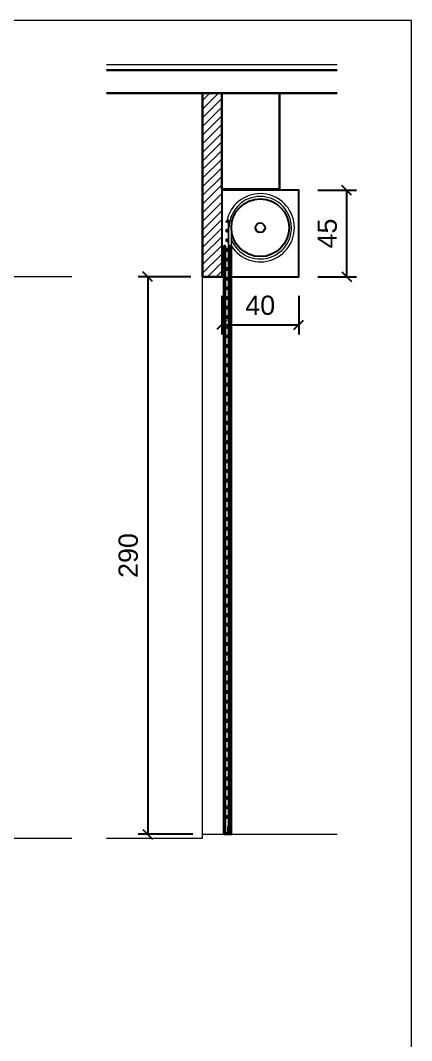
# Model space of a CAD drawing. Header units: millimetres. Extents: x -108 to 351, y -17 to 192.
# Drawn here: x 305.79 to 309.85, y 37.87 to 48.49 of the extents above; entities that cross this region are included whole.
import ezdxf

# ---------------------------------------------------------------- set-up
doc = ezdxf.new("R2010")
doc.units = ezdxf.units.MM
doc.layers.get('defpoints').update_dxf_attribs({"color": 1})
for name, color, linetype, lineweight in [('ars', 11, 'Continuous', 0), ('BLK', 1, 'Continuous', 30), ('KOL', 1, 'Continuous', 30), ('lan', 7, 'Continuous', 15), ('tem', 5, 'Continuous', 20), ('u', 6, 'Continuous', 20)]:
    doc.layers.add(name, color=color, linetype=linetype, lineweight=lineweight)
doc.layers.add('Kusen', color=30, linetype='Continuous')
doc.styles.get("Standard").update_dxf_attribs({"font": 'arial.ttf'})
doc.dimstyles.new('SK-50', dxfattribs={"dimscale": 0, "dimtxt": 0.2, "dimasz": 0.1, "dimexe": 0.1, "dimexo": 0, "dimgap": 0.1, "dimtad": 1, "dimdec": 0, "dimlfac": 50, "dimzin": 0, "dimdsep": 46, "dimtxsty": 'Standard', "dimblk": 'OBLIQUE', "dimcen": 0.09, "dimclrd": 256, "dimclre": 256, "dimclrt": 256, "dimadec": 0, "dimazin": 0, "dimtfac": 1, "dimtdec": 0, "dimtofl": 0, "dimtmove": 0, "dimatfit": 3, "dimldrblk": 'OBLIQUE', "dimfxl": 0, "dimtolj": 1, "dimtzin": 0, "dimarcsym": 0})

# ---------------------------------------------------------------- blocks, each defined once
blk = doc.blocks.new('_Oblique')
at = {"color": 0, "linetype": 'ByBlock', "lineweight": -2}
blk.add_line((-0.5, -0.5), (0.5, 0.5), dxfattribs=at)
blk = doc.blocks.new('*D351')
at = {"layer": 'defpoints', "color": 0, "transparency": 16777216}
for p in [(307.56, 45.818), (307.11, 40.018), (307.58, 40.018)]:
    blk.add_point(p, dxfattribs=at)
at = {"layer": 'u', "lineweight": -2, "transparency": 16777216}
for p, q in [((307.56, 45.818), (307.01, 45.818)), ((307.11, 45.818), (307.11, 40.018)), ((307.58, 40.018), (307.01, 40.018))]:
    blk.add_line(p, q, dxfattribs=at)
at = {"layer": 'u', "lineweight": -2, "transparency": 16777216, "xscale": 0.1, "yscale": 0.1, "zscale": 0.1}
for p, rotation in [((307.11, 45.818), 90), ((307.11, 40.018), 270)]:
    blk.add_blockref('_Oblique', p, dxfattribs=dict(at, rotation=rotation))
at = {"layer": 'u', "transparency": 16777216, "insert": (306.908, 42.918), "char_height": 0.2, "attachment_point": 5, "rotation": 90}
blk.add_mtext('\\A1;290', dxfattribs=at)
blk = doc.blocks.new('*D352')
at = {"layer": 'defpoints', "color": 0, "transparency": 16777216}
for p in [(308.88, 46.718), (309.18, 46.718), (308.88, 45.818)]:
    blk.add_point(p, dxfattribs=at)
at = {"layer": 'u', "lineweight": -2, "transparency": 16777216}
for p, q in [((308.88, 46.718), (309.28, 46.718)), ((309.18, 45.818), (309.18, 46.718)), ((308.88, 45.818), (309.28, 45.818))]:
    blk.add_line(p, q, dxfattribs=at)
at = {"layer": 'u', "lineweight": -2, "transparency": 16777216, "xscale": 0.1, "yscale": 0.1, "zscale": 0.1}
for p, rotation in [((309.18, 46.718), 90), ((309.18, 45.818), 270)]:
    blk.add_blockref('_Oblique', p, dxfattribs=dict(at, rotation=rotation))
at = {"layer": 'u', "transparency": 16777216, "insert": (308.978, 46.268), "char_height": 0.2, "attachment_point": 5, "rotation": 90}
blk.add_mtext('\\A1;45', dxfattribs=at)
blk = doc.blocks.new('*D353')
at = {"layer": 'defpoints', "color": 0, "transparency": 16777216}
for p in [(307.88, 45.618), (308.68, 45.618), (308.68, 45.318)]:
    blk.add_point(p, dxfattribs=at)
at = {"layer": 'u', "lineweight": -2, "transparency": 16777216}
for p, q in [((307.88, 45.618), (307.88, 45.218)), ((308.68, 45.618), (308.68, 45.218)), ((307.88, 45.318), (308.68, 45.318))]:
    blk.add_line(p, q, dxfattribs=at)
at = {"layer": 'u', "lineweight": -2, "transparency": 16777216, "xscale": 0.1, "yscale": 0.1, "zscale": 0.1, "rotation": 180}
blk.add_blockref('_Oblique', (307.88, 45.318), dxfattribs=at)
at = {"layer": 'u', "lineweight": -2, "transparency": 16777216, "xscale": 0.1, "yscale": 0.1, "zscale": 0.1}
blk.add_blockref('_Oblique', (308.68, 45.318), dxfattribs=at)
at = {"layer": 'u', "transparency": 16777216, "insert": (308.28, 45.52), "char_height": 0.2, "attachment_point": 5}
blk.add_mtext('\\A1;40', dxfattribs=at)

msp = doc.modelspace()

# ---------------------------------------------------------------- hatches: boundary and pattern name
at = {"layer": 'ars'}
h = msp.add_hatch(dxfattribs=at)
h.set_pattern_fill('ANSI31', color=256, scale=0.02, style=0)
h.set_pattern_definition([(45, (12.377364, 56.15), (-0.04490128, 0.04490128), [])])
h.paths.add_polyline_path([(307.88009, 47.72791), (307.88009, 45.81791), (307.68009, 45.81791), (307.68009, 47.72791)])

# ---------------------------------------------------------------- linework, layer by layer
msp.add_line((307.98009, 46.13811), (307.98009, 46.32791), dxfattribs=at)
for points in [[(307.92809, 46.29791, -0.41421356), (307.92509, 46.30091), (307.92509, 46.30791, -0.31851981), (307.92709, 46.31074), (307.94708, 46.31776, 0.31851981), (307.94909, 46.32059), (307.94909, 46.37524, 0.31851981), (307.94708, 46.37807), (307.92709, 46.38508, -0.31851981), (307.92509, 46.38791), (307.92509, 46.39491, -0.41421356), (307.92809, 46.39791), (307.93709, 46.39791)], [(307.94909, 46.30811, 0.41421356), (307.95509, 46.31411), (307.95509, 46.38172, 0.41421356), (307.94909, 46.38772)], [(307.92809, 46.19791, -0.41421356), (307.92509, 46.20091), (307.92509, 46.20791, -0.31851981), (307.92709, 46.21074), (307.94708, 46.21776, 0.31851981), (307.94909, 46.22059), (307.94909, 46.27524, 0.31851981), (307.94708, 46.27807), (307.92709, 46.28508, -0.31851981), (307.92509, 46.28791), (307.92509, 46.29491, -0.41421356), (307.92809, 46.29791), (307.93709, 46.29791)], [(307.94909, 46.20811, 0.41421356), (307.95509, 46.21411), (307.95509, 46.28172, 0.41421356), (307.94909, 46.28772)], [(307.92809, 46.09791, -0.41421356), (307.92509, 46.10091), (307.92509, 46.10791, -0.31851981), (307.92709, 46.11074), (307.94708, 46.11776, 0.31851981), (307.94909, 46.12059), (307.94909, 46.17524, 0.31851981), (307.94708, 46.17807), (307.92709, 46.18508, -0.31851981), (307.92509, 46.18791), (307.92509, 46.19491, -0.41421356), (307.92809, 46.19791), (307.93709, 46.19791)], [(307.94909, 46.10811, 0.41421356), (307.95509, 46.11411), (307.95509, 46.18172, 0.41421356), (307.94909, 46.18772)], [(307.92809, 45.99791, -0.41421356), (307.92509, 46.00091), (307.92509, 46.00791, -0.31851981), (307.92709, 46.01074), (307.94708, 46.01776, 0.31851981), (307.94909, 46.02059), (307.94909, 46.07524, 0.31851981), (307.94708, 46.07807), (307.92709, 46.08508, -0.31851981), (307.92509, 46.08791), (307.92509, 46.09491, -0.41421356), (307.92809, 46.09791), (307.93709, 46.09791)], [(307.94909, 46.00811, 0.41421356), (307.95509, 46.01411), (307.95509, 46.08172, 0.41421356), (307.94909, 46.08772)], [(307.92809, 45.89791, -0.41421356), (307.92509, 45.90091), (307.92509, 45.90791, -0.31851981), (307.92709, 45.91074), (307.94708, 45.91776, 0.31851981), (307.94909, 45.92059), (307.94909, 45.97524, 0.31851981), (307.94708, 45.97807), (307.92709, 45.98508, -0.31851981), (307.92509, 45.98791), (307.92509, 45.99491, -0.41421356), (307.92809, 45.99791), (307.93709, 45.99791)], [(307.94909, 45.90811, 0.41421356), (307.95509, 45.91411), (307.95509, 45.98172, 0.41421356), (307.94909, 45.98772)], [(307.92809, 45.79791, -0.41421356), (307.92509, 45.80091), (307.92509, 45.80791, -0.31851981), (307.92709, 45.81074), (307.94708, 45.81776, 0.31851981), (307.94909, 45.82059), (307.94909, 45.87524, 0.31851981), (307.94708, 45.87807), (307.92709, 45.88508, -0.31851981), (307.92509, 45.88791), (307.92509, 45.89491, -0.41421356), (307.92809, 45.89791), (307.93709, 45.89791)], [(307.94909, 45.80811, 0.41421356), (307.95509, 45.81411), (307.95509, 45.88172, 0.41421356), (307.94909, 45.88772)], [(307.92809, 45.69791, -0.41421356), (307.92509, 45.70091), (307.92509, 45.70791, -0.31851981), (307.92709, 45.71074), (307.94708, 45.71776, 0.31851981), (307.94909, 45.72059), (307.94909, 45.77524, 0.31851981), (307.94708, 45.77807), (307.92709, 45.78508, -0.31851981), (307.92509, 45.78791), (307.92509, 45.79491, -0.41421356), (307.92809, 45.79791), (307.93709, 45.79791)], [(307.94909, 45.70811, 0.41421356), (307.95509, 45.71411), (307.95509, 45.78172, 0.41421356), (307.94909, 45.78772)], [(307.92809, 45.59791, -0.41421356), (307.92509, 45.60091), (307.92509, 45.60791, -0.31851981), (307.92709, 45.61074), (307.94708, 45.61776, 0.31851981), (307.94909, 45.62059), (307.94909, 45.67524, 0.31851981), (307.94708, 45.67807), (307.92709, 45.68508, -0.31851981), (307.92509, 45.68791), (307.92509, 45.69491, -0.41421356), (307.92809, 45.69791), (307.93709, 45.69791)], [(307.94909, 45.60811, 0.41421356), (307.95509, 45.61411), (307.95509, 45.68172, 0.41421356), (307.94909, 45.68772)], [(307.92809, 45.49791, -0.41421356), (307.92509, 45.50091), (307.92509, 45.50791, -0.31851981), (307.92709, 45.51074), (307.94708, 45.51776, 0.31851981), (307.94909, 45.52059), (307.94909, 45.57524, 0.31851981), (307.94708, 45.57807), (307.92709, 45.58508, -0.31851981), (307.92509, 45.58791), (307.92509, 45.59491, -0.41421356), (307.92809, 45.59791), (307.93709, 45.59791)], [(307.94909, 45.50811, 0.41421356), (307.95509, 45.51411), (307.95509, 45.58172, 0.41421356), (307.94909, 45.58772)], [(307.92809, 45.39791, -0.41421356), (307.92509, 45.40091), (307.92509, 45.40791, -0.31851981), (307.92709, 45.41074), (307.94708, 45.41776, 0.31851981), (307.94909, 45.42059), (307.94909, 45.47524, 0.31851981), (307.94708, 45.47807), (307.92709, 45.48508, -0.31851981), (307.92509, 45.48791), (307.92509, 45.49491, -0.41421356), (307.92809, 45.49791), (307.93709, 45.49791)], [(307.94909, 45.40811, 0.41421356), (307.95509, 45.41411), (307.95509, 45.48172, 0.41421356), (307.94909, 45.48772)], [(307.92809, 45.29791, -0.41421356), (307.92509, 45.30091), (307.92509, 45.30791, -0.31851981), (307.92709, 45.31074), (307.94708, 45.31776, 0.31851981), (307.94909, 45.32059), (307.94909, 45.37524, 0.31851981), (307.94708, 45.37807), (307.92709, 45.38508, -0.31851981), (307.92509, 45.38791), (307.92509, 45.39491, -0.41421356), (307.92809, 45.39791), (307.93709, 45.39791)], [(307.94909, 45.30811, 0.41421356), (307.95509, 45.31411), (307.95509, 45.38172, 0.41421356), (307.94909, 45.38772)], [(307.92809, 45.19791, -0.41421356), (307.92509, 45.20091), (307.92509, 45.20791, -0.31851981), (307.92709, 45.21074), (307.94708, 45.21776, 0.31851981), (307.94909, 45.22059), (307.94909, 45.27524, 0.31851981), (307.94708, 45.27807), (307.92709, 45.28508, -0.31851981), (307.92509, 45.28791), (307.92509, 45.29491, -0.41421356), (307.92809, 45.29791), (307.93709, 45.29791)], [(307.94909, 45.20811, 0.41421356), (307.95509, 45.21411), (307.95509, 45.28172, 0.41421356), (307.94909, 45.28772)], [(307.92809, 45.09791, -0.41421356), (307.92509, 45.10091), (307.92509, 45.10791, -0.31851981), (307.92709, 45.11074), (307.94708, 45.11776, 0.31851981), (307.94909, 45.12059), (307.94909, 45.17524, 0.31851981), (307.94708, 45.17807), (307.92709, 45.18508, -0.31851981), (307.92509, 45.18791), (307.92509, 45.19491, -0.41421356), (307.92809, 45.19791), (307.93709, 45.19791)], [(307.94909, 45.10811, 0.41421356), (307.95509, 45.11411), (307.95509, 45.18172, 0.41421356), (307.94909, 45.18772)], [(307.92809, 44.99791, -0.41421356), (307.92509, 45.00091), (307.92509, 45.00791, -0.31851981), (307.92709, 45.01074), (307.94708, 45.01776, 0.31851981), (307.94909, 45.02059), (307.94909, 45.07524, 0.31851981), (307.94708, 45.07807), (307.92709, 45.08508, -0.31851981), (307.92509, 45.08791), (307.92509, 45.09491, -0.41421356), (307.92809, 45.09791), (307.93709, 45.09791)], [(307.94909, 45.00811, 0.41421356), (307.95509, 45.01411), (307.95509, 45.08172, 0.41421356), (307.94909, 45.08772)], [(307.92809, 44.89791, -0.41421356), (307.92509, 44.90091), (307.92509, 44.90791, -0.31851981), (307.92709, 44.91074), (307.94708, 44.91776, 0.31851981), (307.94909, 44.92059), (307.94909, 44.97524, 0.31851981), (307.94708, 44.97807), (307.92709, 44.98508, -0.31851981), (307.92509, 44.98791), (307.92509, 44.99491, -0.41421356), (307.92809, 44.99791), (307.93709, 44.99791)], [(307.92809, 44.79791, -0.41421356), (307.92509, 44.80091), (307.92509, 44.80791, -0.31851981), (307.92709, 44.81074), (307.94708, 44.81776, 0.31851981), (307.94909, 44.82059), (307.94909, 44.87524, 0.31851981), (307.94708, 44.87807), (307.92709, 44.88508, -0.31851981), (307.92509, 44.88791), (307.92509, 44.89491, -0.41421356), (307.92809, 44.89791), (307.93709, 44.89791)], [(307.94909, 44.90811, 0.41421356), (307.95509, 44.91411), (307.95509, 44.98172, 0.41421356), (307.94909, 44.98772)], [(307.92809, 44.69791, -0.41421356), (307.92509, 44.70091), (307.92509, 44.70791, -0.31851981), (307.92709, 44.71074), (307.94708, 44.71776, 0.31851981), (307.94909, 44.72059), (307.94909, 44.77524, 0.31851981), (307.94708, 44.77807), (307.92709, 44.78508, -0.31851981), (307.92509, 44.78791), (307.92509, 44.79491, -0.41421356), (307.92809, 44.79791), (307.93709, 44.79791)], [(307.94909, 44.80811, 0.41421356), (307.95509, 44.81411), (307.95509, 44.88172, 0.41421356), (307.94909, 44.88772)], [(307.92809, 44.59791, -0.41421356), (307.92509, 44.60091), (307.92509, 44.60791, -0.31851981), (307.92709, 44.61074), (307.94708, 44.61776, 0.31851981), (307.94909, 44.62059), (307.94909, 44.67524, 0.31851981), (307.94708, 44.67807), (307.92709, 44.68508, -0.31851981), (307.92509, 44.68791), (307.92509, 44.69491, -0.41421356), (307.92809, 44.69791), (307.93709, 44.69791)], [(307.94909, 44.70811, 0.41421356), (307.95509, 44.71411), (307.95509, 44.78172, 0.41421356), (307.94909, 44.78772)], [(307.94909, 44.60811, 0.41421356), (307.95509, 44.61411), (307.95509, 44.68172, 0.41421356), (307.94909, 44.68772)], [(307.92809, 44.49791, -0.41421356), (307.92509, 44.50091), (307.92509, 44.50791, -0.31851981), (307.92709, 44.51074), (307.94708, 44.51776, 0.31851981), (307.94909, 44.52059), (307.94909, 44.57524, 0.31851981), (307.94708, 44.57807), (307.92709, 44.58508, -0.31851981), (307.92509, 44.58791), (307.92509, 44.59491, -0.41421356), (307.92809, 44.59791), (307.93709, 44.59791)], [(307.94909, 44.50811, 0.41421356), (307.95509, 44.51411), (307.95509, 44.58172, 0.41421356), (307.94909, 44.58772)], [(307.92809, 44.39791, -0.41421356), (307.92509, 44.40091), (307.92509, 44.40791, -0.31851981), (307.92709, 44.41074), (307.94708, 44.41776, 0.31851981), (307.94909, 44.42059), (307.94909, 44.47524, 0.31851981), (307.94708, 44.47807), (307.92709, 44.48508, -0.31851981), (307.92509, 44.48791), (307.92509, 44.49491, -0.41421356), (307.92809, 44.49791), (307.93709, 44.49791)], [(307.94909, 44.40811, 0.41421356), (307.95509, 44.41411), (307.95509, 44.48172, 0.41421356), (307.94909, 44.48772)], [(307.92809, 44.29791, -0.41421356), (307.92509, 44.30091), (307.92509, 44.30791, -0.31851981), (307.92709, 44.31074), (307.94708, 44.31776, 0.31851981), (307.94909, 44.32059), (307.94909, 44.37524, 0.31851981), (307.94708, 44.37807), (307.92709, 44.38508, -0.31851981), (307.92509, 44.38791), (307.92509, 44.39491, -0.41421356), (307.92809, 44.39791), (307.93709, 44.39791)], [(307.94909, 44.30811, 0.41421356), (307.95509, 44.31411), (307.95509, 44.38172, 0.41421356), (307.94909, 44.38772)], [(307.92809, 44.19791, -0.41421356), (307.92509, 44.20091), (307.92509, 44.20791, -0.31851981), (307.92709, 44.21074), (307.94708, 44.21776, 0.31851981), (307.94909, 44.22059), (307.94909, 44.27524, 0.31851981), (307.94708, 44.27807), (307.92709, 44.28508, -0.31851981), (307.92509, 44.28791), (307.92509, 44.29491, -0.41421356), (307.92809, 44.29791), (307.93709, 44.29791)], [(307.94909, 44.20811, 0.41421356), (307.95509, 44.21411), (307.95509, 44.28172, 0.41421356), (307.94909, 44.28772)], [(307.92809, 44.09791, -0.41421356), (307.92509, 44.10091), (307.92509, 44.10791, -0.31851981), (307.92709, 44.11074), (307.94708, 44.11776, 0.31851981), (307.94909, 44.12059), (307.94909, 44.17524, 0.31851981), (307.94708, 44.17807), (307.92709, 44.18508, -0.31851981), (307.92509, 44.18791), (307.92509, 44.19491, -0.41421356), (307.92809, 44.19791), (307.93709, 44.19791)], [(307.94909, 44.10811, 0.41421356), (307.95509, 44.11411), (307.95509, 44.18172, 0.41421356), (307.94909, 44.18772)], [(307.92809, 43.99791, -0.41421356), (307.92509, 44.00091), (307.92509, 44.00791, -0.31851981), (307.92709, 44.01074), (307.94708, 44.01776, 0.31851981), (307.94909, 44.02059), (307.94909, 44.07524, 0.31851981), (307.94708, 44.07807), (307.92709, 44.08508, -0.31851981), (307.92509, 44.08791), (307.92509, 44.09491, -0.41421356), (307.92809, 44.09791), (307.93709, 44.09791)], [(307.94909, 44.00811, 0.41421356), (307.95509, 44.01411), (307.95509, 44.08172, 0.41421356), (307.94909, 44.08772)], [(307.92809, 43.89791, -0.41421356), (307.92509, 43.90091), (307.92509, 43.90791, -0.31851981), (307.92709, 43.91074), (307.94708, 43.91776, 0.31851981), (307.94909, 43.92059), (307.94909, 43.97524, 0.31851981), (307.94708, 43.97807), (307.92709, 43.98508, -0.31851981), (307.92509, 43.98791), (307.92509, 43.99491, -0.41421356), (307.92809, 43.99791), (307.93709, 43.99791)], [(307.94909, 43.90811, 0.41421356), (307.95509, 43.91411), (307.95509, 43.98172, 0.41421356), (307.94909, 43.98772)], [(307.92809, 43.79791, -0.41421356), (307.92509, 43.80091), (307.92509, 43.80791, -0.31851981), (307.92709, 43.81074), (307.94708, 43.81776, 0.31851981), (307.94909, 43.82059), (307.94909, 43.87524, 0.31851981), (307.94708, 43.87807), (307.92709, 43.88508, -0.31851981), (307.92509, 43.88791), (307.92509, 43.89491, -0.41421356), (307.92809, 43.89791), (307.93709, 43.89791)], [(307.94909, 43.80811, 0.41421356), (307.95509, 43.81411), (307.95509, 43.88172, 0.41421356), (307.94909, 43.88772)], [(307.92809, 43.69791, -0.41421356), (307.92509, 43.70091), (307.92509, 43.70791, -0.31851981), (307.92709, 43.71074), (307.94708, 43.71776, 0.31851981), (307.94909, 43.72059), (307.94909, 43.77524, 0.31851981), (307.94708, 43.77807), (307.92709, 43.78508, -0.31851981), (307.92509, 43.78791), (307.92509, 43.79491, -0.41421356), (307.92809, 43.79791), (307.93709, 43.79791)], [(307.94909, 43.70811, 0.41421356), (307.95509, 43.71411), (307.95509, 43.78172, 0.41421356), (307.94909, 43.78772)], [(307.92809, 43.59791, -0.41421356), (307.92509, 43.60091), (307.92509, 43.60791, -0.31851981), (307.92709, 43.61074), (307.94708, 43.61776, 0.31851981), (307.94909, 43.62059), (307.94909, 43.67524, 0.31851981), (307.94708, 43.67807), (307.92709, 43.68508, -0.31851981), (307.92509, 43.68791), (307.92509, 43.69491, -0.41421356), (307.92809, 43.69791), (307.93709, 43.69791)], [(307.94909, 43.60811, 0.41421356), (307.95509, 43.61411), (307.95509, 43.68172, 0.41421356), (307.94909, 43.68772)], [(307.92809, 43.49791, -0.41421356), (307.92509, 43.50091), (307.92509, 43.50791, -0.31851981), (307.92709, 43.51074), (307.94708, 43.51776, 0.31851981), (307.94909, 43.52059), (307.94909, 43.57524, 0.31851981), (307.94708, 43.57807), (307.92709, 43.58508, -0.31851981), (307.92509, 43.58791), (307.92509, 43.59491, -0.41421356), (307.92809, 43.59791), (307.93709, 43.59791)], [(307.94909, 43.50811, 0.41421356), (307.95509, 43.51411), (307.95509, 43.58172, 0.41421356), (307.94909, 43.58772)], [(307.92809, 43.39791, -0.41421356), (307.92509, 43.40091), (307.92509, 43.40791, -0.31851981), (307.92709, 43.41074), (307.94708, 43.41776, 0.31851981), (307.94909, 43.42059), (307.94909, 43.47524, 0.31851981), (307.94708, 43.47807), (307.92709, 43.48508, -0.31851981), (307.92509, 43.48791), (307.92509, 43.49491, -0.41421356), (307.92809, 43.49791), (307.93709, 43.49791)], [(307.94909, 43.40811, 0.41421356), (307.95509, 43.41411), (307.95509, 43.48172, 0.41421356), (307.94909, 43.48772)], [(307.92809, 43.29791, -0.41421356), (307.92509, 43.30091), (307.92509, 43.30791, -0.31851981), (307.92709, 43.31074), (307.94708, 43.31776, 0.31851981), (307.94909, 43.32059), (307.94909, 43.37524, 0.31851981), (307.94708, 43.37807), (307.92709, 43.38508, -0.31851981), (307.92509, 43.38791), (307.92509, 43.39491, -0.41421356), (307.92809, 43.39791), (307.93709, 43.39791)], [(307.94909, 43.30811, 0.41421356), (307.95509, 43.31411), (307.95509, 43.38172, 0.41421356), (307.94909, 43.38772)], [(307.92809, 43.19791, -0.41421356), (307.92509, 43.20091), (307.92509, 43.20791, -0.31851981), (307.92709, 43.21074), (307.94708, 43.21776, 0.31851981), (307.94909, 43.22059), (307.94909, 43.27524, 0.31851981), (307.94708, 43.27807), (307.92709, 43.28508, -0.31851981), (307.92509, 43.28791), (307.92509, 43.29491, -0.41421356), (307.92809, 43.29791), (307.93709, 43.29791)], [(307.92809, 43.09791, -0.41421356), (307.92509, 43.10091), (307.92509, 43.10791, -0.31851981), (307.92709, 43.11074), (307.94708, 43.11776, 0.31851981), (307.94909, 43.12059), (307.94909, 43.17524, 0.31851981), (307.94708, 43.17807), (307.92709, 43.18508, -0.31851981), (307.92509, 43.18791), (307.92509, 43.19491, -0.41421356), (307.92809, 43.19791), (307.93709, 43.19791)], [(307.94909, 43.20811, 0.41421356), (307.95509, 43.21411), (307.95509, 43.28172, 0.41421356), (307.94909, 43.28772)], [(307.92809, 42.99791, -0.41421356), (307.92509, 43.00091), (307.92509, 43.00791, -0.31851981), (307.92709, 43.01074), (307.94708, 43.01776, 0.31851981), (307.94909, 43.02059), (307.94909, 43.07524, 0.31851981), (307.94708, 43.07807), (307.92709, 43.08508, -0.31851981), (307.92509, 43.08791), (307.92509, 43.09491, -0.41421356), (307.92809, 43.09791), (307.93709, 43.09791)], [(307.94909, 43.10811, 0.41421356), (307.95509, 43.11411), (307.95509, 43.18172, 0.41421356), (307.94909, 43.18772)], [(307.92809, 42.89791, -0.41421356), (307.92509, 42.90091), (307.92509, 42.90791, -0.31851981), (307.92709, 42.91074), (307.94708, 42.91776, 0.31851981), (307.94909, 42.92059), (307.94909, 42.97524, 0.31851981), (307.94708, 42.97807), (307.92709, 42.98508, -0.31851981), (307.92509, 42.98791), (307.92509, 42.99491, -0.41421356), (307.92809, 42.99791), (307.93709, 42.99791)], [(307.94909, 43.00811, 0.41421356), (307.95509, 43.01411), (307.95509, 43.08172, 0.41421356), (307.94909, 43.08772)], [(307.94909, 42.90811, 0.41421356), (307.95509, 42.91411), (307.95509, 42.98172, 0.41421356), (307.94909, 42.98772)], [(307.92809, 42.79791, -0.41421356), (307.92509, 42.80091), (307.92509, 42.80791, -0.31851981), (307.92709, 42.81074), (307.94708, 42.81776, 0.31851981), (307.94909, 42.82059), (307.94909, 42.87524, 0.31851981), (307.94708, 42.87807), (307.92709, 42.88508, -0.31851981), (307.92509, 42.88791), (307.92509, 42.89491, -0.41421356), (307.92809, 42.89791), (307.93709, 42.89791)], [(307.94909, 42.80811, 0.41421356), (307.95509, 42.81411), (307.95509, 42.88172, 0.41421356), (307.94909, 42.88772)], [(307.92809, 42.69791, -0.41421356), (307.92509, 42.70091), (307.92509, 42.70791, -0.31851981), (307.92709, 42.71074), (307.94708, 42.71776, 0.31851981), (307.94909, 42.72059), (307.94909, 42.77524, 0.31851981), (307.94708, 42.77807), (307.92709, 42.78508, -0.31851981), (307.92509, 42.78791), (307.92509, 42.79491, -0.41421356), (307.92809, 42.79791), (307.93709, 42.79791)], [(307.94909, 42.70811, 0.41421356), (307.95509, 42.71411), (307.95509, 42.78172, 0.41421356), (307.94909, 42.78772)], [(307.92809, 42.59791, -0.41421356), (307.92509, 42.60091), (307.92509, 42.60791, -0.31851981), (307.92709, 42.61074), (307.94708, 42.61776, 0.31851981), (307.94909, 42.62059), (307.94909, 42.67524, 0.31851981), (307.94708, 42.67807), (307.92709, 42.68508, -0.31851981), (307.92509, 42.68791), (307.92509, 42.69491, -0.41421356), (307.92809, 42.69791), (307.93709, 42.69791)], [(307.94909, 42.60811, 0.41421356), (307.95509, 42.61411), (307.95509, 42.68172, 0.41421356), (307.94909, 42.68772)], [(307.92809, 42.49791, -0.41421356), (307.92509, 42.50091), (307.92509, 42.50791, -0.31851981), (307.92709, 42.51074), (307.94708, 42.51776, 0.31851981), (307.94909, 42.52059), (307.94909, 42.57524, 0.31851981), (307.94708, 42.57807), (307.92709, 42.58508, -0.31851981), (307.92509, 42.58791), (307.92509, 42.59491, -0.41421356), (307.92809, 42.59791), (307.93709, 42.59791)], [(307.94909, 42.50811, 0.41421356), (307.95509, 42.51411), (307.95509, 42.58172, 0.41421356), (307.94909, 42.58772)], [(307.92809, 42.39791, -0.41421356), (307.92509, 42.40091), (307.92509, 42.40791, -0.31851981), (307.92709, 42.41074), (307.94708, 42.41776, 0.31851981), (307.94909, 42.42059), (307.94909, 42.47524, 0.31851981), (307.94708, 42.47807), (307.92709, 42.48508, -0.31851981), (307.92509, 42.48791), (307.92509, 42.49491, -0.41421356), (307.92809, 42.49791), (307.93709, 42.49791)], [(307.94909, 42.40811, 0.41421356), (307.95509, 42.41411), (307.95509, 42.48172, 0.41421356), (307.94909, 42.48772)], [(307.92809, 42.29791, -0.41421356), (307.92509, 42.30091), (307.92509, 42.30791, -0.31851981), (307.92709, 42.31074), (307.94708, 42.31776, 0.31851981), (307.94909, 42.32059), (307.94909, 42.37524, 0.31851981), (307.94708, 42.37807), (307.92709, 42.38508, -0.31851981), (307.92509, 42.38791), (307.92509, 42.39491, -0.41421356), (307.92809, 42.39791), (307.93709, 42.39791)], [(307.94909, 42.30811, 0.41421356), (307.95509, 42.31411), (307.95509, 42.38172, 0.41421356), (307.94909, 42.38772)], [(307.92809, 42.19791, -0.41421356), (307.92509, 42.20091), (307.92509, 42.20791, -0.31851981), (307.92709, 42.21074), (307.94708, 42.21776, 0.31851981), (307.94909, 42.22059), (307.94909, 42.27524, 0.31851981), (307.94708, 42.27807), (307.92709, 42.28508, -0.31851981), (307.92509, 42.28791), (307.92509, 42.29491, -0.41421356), (307.92809, 42.29791), (307.93709, 42.29791)], [(307.94909, 42.20811, 0.41421356), (307.95509, 42.21411), (307.95509, 42.28172, 0.41421356), (307.94909, 42.28772)], [(307.92809, 42.09791, -0.41421356), (307.92509, 42.10091), (307.92509, 42.10791, -0.31851981), (307.92709, 42.11074), (307.94708, 42.11776, 0.31851981), (307.94909, 42.12059), (307.94909, 42.17524, 0.31851981), (307.94708, 42.17807), (307.92709, 42.18508, -0.31851981), (307.92509, 42.18791), (307.92509, 42.19491, -0.41421356), (307.92809, 42.19791), (307.93709, 42.19791)], [(307.94909, 42.10811, 0.41421356), (307.95509, 42.11411), (307.95509, 42.18172, 0.41421356), (307.94909, 42.18772)], [(307.92809, 41.99791, -0.41421356), (307.92509, 42.00091), (307.92509, 42.00791, -0.31851981), (307.92709, 42.01074), (307.94708, 42.01776, 0.31851981), (307.94909, 42.02059), (307.94909, 42.07524, 0.31851981), (307.94708, 42.07807), (307.92709, 42.08508, -0.31851981), (307.92509, 42.08791), (307.92509, 42.09491, -0.41421356), (307.92809, 42.09791), (307.93709, 42.09791)], [(307.94909, 42.00811, 0.41421356), (307.95509, 42.01411), (307.95509, 42.08172, 0.41421356), (307.94909, 42.08772)], [(307.92809, 41.89791, -0.41421356), (307.92509, 41.90091), (307.92509, 41.90791, -0.31851981), (307.92709, 41.91074), (307.94708, 41.91776, 0.31851981), (307.94909, 41.92059), (307.94909, 41.97524, 0.31851981), (307.94708, 41.97807), (307.92709, 41.98508, -0.31851981), (307.92509, 41.98791), (307.92509, 41.99491, -0.41421356), (307.92809, 41.99791), (307.93709, 41.99791)], [(307.94909, 41.90811, 0.41421356), (307.95509, 41.91411), (307.95509, 41.98172, 0.41421356), (307.94909, 41.98772)], [(307.92809, 41.79791, -0.41421356), (307.92509, 41.80091), (307.92509, 41.80791, -0.31851981), (307.92709, 41.81074), (307.94708, 41.81776, 0.31851981), (307.94909, 41.82059), (307.94909, 41.87524, 0.31851981), (307.94708, 41.87807), (307.92709, 41.88508, -0.31851981), (307.92509, 41.88791), (307.92509, 41.89491, -0.41421356), (307.92809, 41.89791), (307.93709, 41.89791)], [(307.94909, 41.80811, 0.41421356), (307.95509, 41.81411), (307.95509, 41.88172, 0.41421356), (307.94909, 41.88772)], [(307.92809, 41.69791, -0.41421356), (307.92509, 41.70091), (307.92509, 41.70791, -0.31851981), (307.92709, 41.71074), (307.94708, 41.71776, 0.31851981), (307.94909, 41.72059), (307.94909, 41.77524, 0.31851981), (307.94708, 41.77807), (307.92709, 41.78508, -0.31851981), (307.92509, 41.78791), (307.92509, 41.79491, -0.41421356), (307.92809, 41.79791), (307.93709, 41.79791)], [(307.94909, 41.70811, 0.41421356), (307.95509, 41.71411), (307.95509, 41.78172, 0.41421356), (307.94909, 41.78772)], [(307.92809, 41.59791, -0.41421356), (307.92509, 41.60091), (307.92509, 41.60791, -0.31851981), (307.92709, 41.61074), (307.94708, 41.61776, 0.31851981), (307.94909, 41.62059), (307.94909, 41.67524, 0.31851981), (307.94708, 41.67807), (307.92709, 41.68508, -0.31851981), (307.92509, 41.68791), (307.92509, 41.69491, -0.41421356), (307.92809, 41.69791), (307.93709, 41.69791)], [(307.94909, 41.60811, 0.41421356), (307.95509, 41.61411), (307.95509, 41.68172, 0.41421356), (307.94909, 41.68772)], [(307.92809, 41.49791, -0.41421356), (307.92509, 41.50091), (307.92509, 41.50791, -0.31851981), (307.92709, 41.51074), (307.94708, 41.51776, 0.31851981), (307.94909, 41.52059), (307.94909, 41.57524, 0.31851981), (307.94708, 41.57807), (307.92709, 41.58508, -0.31851981), (307.92509, 41.58791), (307.92509, 41.59491, -0.41421356), (307.92809, 41.59791), (307.93709, 41.59791)], [(307.94909, 41.50811, 0.41421356), (307.95509, 41.51411), (307.95509, 41.58172, 0.41421356), (307.94909, 41.58772)], [(307.92809, 41.39791, -0.41421356), (307.92509, 41.40091), (307.92509, 41.40791, -0.31851981), (307.92709, 41.41074), (307.94708, 41.41776, 0.31851981), (307.94909, 41.42059), (307.94909, 41.47524, 0.31851981), (307.94708, 41.47807), (307.92709, 41.48508, -0.31851981), (307.92509, 41.48791), (307.92509, 41.49491, -0.41421356), (307.92809, 41.49791), (307.93709, 41.49791)], [(307.92809, 41.29791, -0.41421356), (307.92509, 41.30091), (307.92509, 41.30791, -0.31851981), (307.92709, 41.31074), (307.94708, 41.31776, 0.31851981), (307.94909, 41.32059), (307.94909, 41.37524, 0.31851981), (307.94708, 41.37807), (307.92709, 41.38508, -0.31851981), (307.92509, 41.38791), (307.92509, 41.39491, -0.41421356), (307.92809, 41.39791), (307.93709, 41.39791)], [(307.94909, 41.40811, 0.41421356), (307.95509, 41.41411), (307.95509, 41.48172, 0.41421356), (307.94909, 41.48772)], [(307.92809, 41.19791, -0.41421356), (307.92509, 41.20091), (307.92509, 41.20791, -0.31851981), (307.92709, 41.21074), (307.94708, 41.21776, 0.31851981), (307.94909, 41.22059), (307.94909, 41.27524, 0.31851981), (307.94708, 41.27807), (307.92709, 41.28508, -0.31851981), (307.92509, 41.28791), (307.92509, 41.29491, -0.41421356), (307.92809, 41.29791), (307.93709, 41.29791)], [(307.94909, 41.30811, 0.41421356), (307.95509, 41.31411), (307.95509, 41.38172, 0.41421356), (307.94909, 41.38772)], [(307.94909, 41.20811, 0.41421356), (307.95509, 41.21411), (307.95509, 41.28172, 0.41421356), (307.94909, 41.28772)], [(307.92809, 41.09791, -0.41421356), (307.92509, 41.10091), (307.92509, 41.10791, -0.31851981), (307.92709, 41.11074), (307.94708, 41.11776, 0.31851981), (307.94909, 41.12059), (307.94909, 41.17524, 0.31851981), (307.94708, 41.17807), (307.92709, 41.18508, -0.31851981), (307.92509, 41.18791), (307.92509, 41.19491, -0.41421356), (307.92809, 41.19791), (307.93709, 41.19791)], [(307.94909, 41.10811, 0.41421356), (307.95509, 41.11411), (307.95509, 41.18172, 0.41421356), (307.94909, 41.18772)], [(307.92809, 40.99791, -0.41421356), (307.92509, 41.00091), (307.92509, 41.00791, -0.31851981), (307.92709, 41.01074), (307.94708, 41.01776, 0.31851981), (307.94909, 41.02059), (307.94909, 41.07524, 0.31851981), (307.94708, 41.07807), (307.92709, 41.08508, -0.31851981), (307.92509, 41.08791), (307.92509, 41.09491, -0.41421356), (307.92809, 41.09791), (307.93709, 41.09791)], [(307.94909, 41.00811, 0.41421356), (307.95509, 41.01411), (307.95509, 41.08172, 0.41421356), (307.94909, 41.08772)], [(307.92809, 40.89791, -0.41421356), (307.92509, 40.90091), (307.92509, 40.90791, -0.31851981), (307.92709, 40.91074), (307.94708, 40.91776, 0.31851981), (307.94909, 40.92059), (307.94909, 40.97524, 0.31851981), (307.94708, 40.97807), (307.92709, 40.98508, -0.31851981), (307.92509, 40.98791), (307.92509, 40.99491, -0.41421356), (307.92809, 40.99791), (307.93709, 40.99791)], [(307.94909, 40.90811, 0.41421356), (307.95509, 40.91411), (307.95509, 40.98172, 0.41421356), (307.94909, 40.98772)], [(307.92809, 40.79791, -0.41421356), (307.92509, 40.80091), (307.92509, 40.80791, -0.31851981), (307.92709, 40.81074), (307.94708, 40.81776, 0.31851981), (307.94909, 40.82059), (307.94909, 40.87524, 0.31851981), (307.94708, 40.87807), (307.92709, 40.88508, -0.31851981), (307.92509, 40.88791), (307.92509, 40.89491, -0.41421356), (307.92809, 40.89791), (307.93709, 40.89791)], [(307.94909, 40.80811, 0.41421356), (307.95509, 40.81411), (307.95509, 40.88172, 0.41421356), (307.94909, 40.88772)], [(307.92809, 40.69791, -0.41421356), (307.92509, 40.70091), (307.92509, 40.70791, -0.31851981), (307.92709, 40.71074), (307.94708, 40.71776, 0.31851981), (307.94909, 40.72059), (307.94909, 40.77524, 0.31851981), (307.94708, 40.77807), (307.92709, 40.78508, -0.31851981), (307.92509, 40.78791), (307.92509, 40.79491, -0.41421356), (307.92809, 40.79791), (307.93709, 40.79791)], [(307.94909, 40.70811, 0.41421356), (307.95509, 40.71411), (307.95509, 40.78172, 0.41421356), (307.94909, 40.78772)], [(307.92809, 40.59791, -0.41421356), (307.92509, 40.60091), (307.92509, 40.60791, -0.31851981), (307.92709, 40.61074), (307.94708, 40.61776, 0.31851981), (307.94909, 40.62059), (307.94909, 40.67524, 0.31851981), (307.94708, 40.67807), (307.92709, 40.68508, -0.31851981), (307.92509, 40.68791), (307.92509, 40.69491, -0.41421356), (307.92809, 40.69791), (307.93709, 40.69791)], [(307.94909, 40.60811, 0.41421356), (307.95509, 40.61411), (307.95509, 40.68172, 0.41421356), (307.94909, 40.68772)], [(307.92809, 40.49791, -0.41421356), (307.92509, 40.50091), (307.92509, 40.50791, -0.31851981), (307.92709, 40.51074), (307.94708, 40.51776, 0.31851981), (307.94909, 40.52059), (307.94909, 40.57524, 0.31851981), (307.94708, 40.57807), (307.92709, 40.58508, -0.31851981), (307.92509, 40.58791), (307.92509, 40.59491, -0.41421356), (307.92809, 40.59791), (307.93709, 40.59791)], [(307.94909, 40.50811, 0.41421356), (307.95509, 40.51411), (307.95509, 40.58172, 0.41421356), (307.94909, 40.58772)], [(307.92809, 40.39791, -0.41421356), (307.92509, 40.40091), (307.92509, 40.40791, -0.31851981), (307.92709, 40.41074), (307.94708, 40.41776, 0.31851981), (307.94909, 40.42059), (307.94909, 40.47524, 0.31851981), (307.94708, 40.47807), (307.92709, 40.48508, -0.31851981), (307.92509, 40.48791), (307.92509, 40.49491, -0.41421356), (307.92809, 40.49791), (307.93709, 40.49791)], [(307.94909, 40.40811, 0.41421356), (307.95509, 40.41411), (307.95509, 40.48172, 0.41421356), (307.94909, 40.48772)], [(307.92809, 40.29791, -0.41421356), (307.92509, 40.30091), (307.92509, 40.30791, -0.31851981), (307.92709, 40.31074), (307.94708, 40.31776, 0.31851981), (307.94909, 40.32059), (307.94909, 40.37524, 0.31851981), (307.94708, 40.37807), (307.92709, 40.38508, -0.31851981), (307.92509, 40.38791), (307.92509, 40.39491, -0.41421356), (307.92809, 40.39791), (307.93709, 40.39791)], [(307.94909, 40.30811, 0.41421356), (307.95509, 40.31411), (307.95509, 40.38172, 0.41421356), (307.94909, 40.38772)], [(307.92809, 40.19791, -0.41421356), (307.92509, 40.20091), (307.92509, 40.20791, -0.31851981), (307.92709, 40.21074), (307.94708, 40.21776, 0.31851981), (307.94909, 40.22059), (307.94909, 40.27524, 0.31851981), (307.94708, 40.27807), (307.92709, 40.28508, -0.31851981), (307.92509, 40.28791), (307.92509, 40.29491, -0.41421356), (307.92809, 40.29791), (307.93709, 40.29791)], [(307.94909, 40.20811, 0.41421356), (307.95509, 40.21411), (307.95509, 40.28172, 0.41421356), (307.94909, 40.28772)], [(307.94909, 40.18772, -0.41421356), (307.95509, 40.18172), (307.95509, 40.02791), (307.94909, 40.02791), (307.94909, 40.17524, 0.31851981), (307.94708, 40.17807), (307.92709, 40.18508, -0.31851981), (307.92509, 40.18791), (307.92509, 40.19491, -0.41421356), (307.92809, 40.19791), (307.93709, 40.19791)]]:
    msp.add_lwpolyline(points, format="xyb", dxfattribs=at)
for points in [[(307.94909, 46.38772, 0.41421356), (307.95509, 46.39372), (307.95509, 46.40211, 0.41421356), (307.94909, 46.40811), (307.94352, 46.40811, 0.1577898), (307.94205, 46.40764, 0.51098783), (307.94205, 46.38819, 0.1577898), (307.94352, 46.38772)], [(307.94909, 46.28772, 0.41421356), (307.95509, 46.29372), (307.95509, 46.30211, 0.41421356), (307.94909, 46.30811), (307.94352, 46.30811, 0.1577898), (307.94205, 46.30764, 0.51098783), (307.94205, 46.28819, 0.1577898), (307.94352, 46.28772)], [(307.94909, 46.18772, 0.41421356), (307.95509, 46.19372), (307.95509, 46.20211, 0.41421356), (307.94909, 46.20811), (307.94352, 46.20811, 0.1577898), (307.94205, 46.20764, 0.51098783), (307.94205, 46.18819, 0.1577898), (307.94352, 46.18772)], [(307.94909, 46.08772, 0.41421356), (307.95509, 46.09372), (307.95509, 46.10211, 0.41421356), (307.94909, 46.10811), (307.94352, 46.10811, 0.1577898), (307.94205, 46.10764, 0.51098783), (307.94205, 46.08819, 0.1577898), (307.94352, 46.08772)], [(307.94909, 45.98772, 0.41421356), (307.95509, 45.99372), (307.95509, 46.00211, 0.41421356), (307.94909, 46.00811), (307.94352, 46.00811, 0.1577898), (307.94205, 46.00764, 0.51098783), (307.94205, 45.98819, 0.1577898), (307.94352, 45.98772)], [(307.94909, 45.88772, 0.41421356), (307.95509, 45.89372), (307.95509, 45.90211, 0.41421356), (307.94909, 45.90811), (307.94352, 45.90811, 0.1577898), (307.94205, 45.90764, 0.51098783), (307.94205, 45.88819, 0.1577898), (307.94352, 45.88772)], [(307.94909, 45.78772, 0.41421356), (307.95509, 45.79372), (307.95509, 45.80211, 0.41421356), (307.94909, 45.80811), (307.94352, 45.80811, 0.1577898), (307.94205, 45.80764, 0.51098783), (307.94205, 45.78819, 0.1577898), (307.94352, 45.78772)], [(307.94909, 45.68772, 0.41421356), (307.95509, 45.69372), (307.95509, 45.70211, 0.41421356), (307.94909, 45.70811), (307.94352, 45.70811, 0.1577898), (307.94205, 45.70764, 0.51098783), (307.94205, 45.68819, 0.1577898), (307.94352, 45.68772)], [(307.94909, 45.58772, 0.41421356), (307.95509, 45.59372), (307.95509, 45.60211, 0.41421356), (307.94909, 45.60811), (307.94352, 45.60811, 0.1577898), (307.94205, 45.60764, 0.51098783), (307.94205, 45.58819, 0.1577898), (307.94352, 45.58772)], [(307.94909, 45.48772, 0.41421356), (307.95509, 45.49372), (307.95509, 45.50211, 0.41421356), (307.94909, 45.50811), (307.94352, 45.50811, 0.1577898), (307.94205, 45.50764, 0.51098783), (307.94205, 45.48819, 0.1577898), (307.94352, 45.48772)], [(307.94909, 45.38772, 0.41421356), (307.95509, 45.39372), (307.95509, 45.40211, 0.41421356), (307.94909, 45.40811), (307.94352, 45.40811, 0.1577898), (307.94205, 45.40764, 0.51098783), (307.94205, 45.38819, 0.1577898), (307.94352, 45.38772)], [(307.94909, 45.28772, 0.41421356), (307.95509, 45.29372), (307.95509, 45.30211, 0.41421356), (307.94909, 45.30811), (307.94352, 45.30811, 0.1577898), (307.94205, 45.30764, 0.51098783), (307.94205, 45.28819, 0.1577898), (307.94352, 45.28772)], [(307.94909, 45.18772, 0.41421356), (307.95509, 45.19372), (307.95509, 45.20211, 0.41421356), (307.94909, 45.20811), (307.94352, 45.20811, 0.1577898), (307.94205, 45.20764, 0.51098783), (307.94205, 45.18819, 0.1577898), (307.94352, 45.18772)], [(307.94909, 45.08772, 0.41421356), (307.95509, 45.09372), (307.95509, 45.10211, 0.41421356), (307.94909, 45.10811), (307.94352, 45.10811, 0.1577898), (307.94205, 45.10764, 0.51098783), (307.94205, 45.08819, 0.1577898), (307.94352, 45.08772)], [(307.94909, 44.98772, 0.41421356), (307.95509, 44.99372), (307.95509, 45.00211, 0.41421356), (307.94909, 45.00811), (307.94352, 45.00811, 0.1577898), (307.94205, 45.00764, 0.51098783), (307.94205, 44.98819, 0.1577898), (307.94352, 44.98772)], [(307.94909, 44.88772, 0.41421356), (307.95509, 44.89372), (307.95509, 44.90211, 0.41421356), (307.94909, 44.90811), (307.94352, 44.90811, 0.1577898), (307.94205, 44.90764, 0.51098783), (307.94205, 44.88819, 0.1577898), (307.94352, 44.88772)], [(307.94909, 44.78772, 0.41421356), (307.95509, 44.79372), (307.95509, 44.80211, 0.41421356), (307.94909, 44.80811), (307.94352, 44.80811, 0.1577898), (307.94205, 44.80764, 0.51098783), (307.94205, 44.78819, 0.1577898), (307.94352, 44.78772)], [(307.94909, 44.68772, 0.41421356), (307.95509, 44.69372), (307.95509, 44.70211, 0.41421356), (307.94909, 44.70811), (307.94352, 44.70811, 0.1577898), (307.94205, 44.70764, 0.51098783), (307.94205, 44.68819, 0.1577898), (307.94352, 44.68772)], [(307.94909, 44.58772, 0.41421356), (307.95509, 44.59372), (307.95509, 44.60211, 0.41421356), (307.94909, 44.60811), (307.94352, 44.60811, 0.1577898), (307.94205, 44.60764, 0.51098783), (307.94205, 44.58819, 0.1577898), (307.94352, 44.58772)], [(307.94909, 44.48772, 0.41421356), (307.95509, 44.49372), (307.95509, 44.50211, 0.41421356), (307.94909, 44.50811), (307.94352, 44.50811, 0.1577898), (307.94205, 44.50764, 0.51098783), (307.94205, 44.48819, 0.1577898), (307.94352, 44.48772)], [(307.94909, 44.38772, 0.41421356), (307.95509, 44.39372), (307.95509, 44.40211, 0.41421356), (307.94909, 44.40811), (307.94352, 44.40811, 0.1577898), (307.94205, 44.40764, 0.51098783), (307.94205, 44.38819, 0.1577898), (307.94352, 44.38772)], [(307.94909, 44.28772, 0.41421356), (307.95509, 44.29372), (307.95509, 44.30211, 0.41421356), (307.94909, 44.30811), (307.94352, 44.30811, 0.1577898), (307.94205, 44.30764, 0.51098783), (307.94205, 44.28819, 0.1577898), (307.94352, 44.28772)], [(307.94909, 44.18772, 0.41421356), (307.95509, 44.19372), (307.95509, 44.20211, 0.41421356), (307.94909, 44.20811), (307.94352, 44.20811, 0.1577898), (307.94205, 44.20764, 0.51098783), (307.94205, 44.18819, 0.1577898), (307.94352, 44.18772)], [(307.94909, 44.08772, 0.41421356), (307.95509, 44.09372), (307.95509, 44.10211, 0.41421356), (307.94909, 44.10811), (307.94352, 44.10811, 0.1577898), (307.94205, 44.10764, 0.51098783), (307.94205, 44.08819, 0.1577898), (307.94352, 44.08772)], [(307.94909, 43.98772, 0.41421356), (307.95509, 43.99372), (307.95509, 44.00211, 0.41421356), (307.94909, 44.00811), (307.94352, 44.00811, 0.1577898), (307.94205, 44.00764, 0.51098783), (307.94205, 43.98819, 0.1577898), (307.94352, 43.98772)], [(307.94909, 43.88772, 0.41421356), (307.95509, 43.89372), (307.95509, 43.90211, 0.41421356), (307.94909, 43.90811), (307.94352, 43.90811, 0.1577898), (307.94205, 43.90764, 0.51098783), (307.94205, 43.88819, 0.1577898), (307.94352, 43.88772)], [(307.94909, 43.78772, 0.41421356), (307.95509, 43.79372), (307.95509, 43.80211, 0.41421356), (307.94909, 43.80811), (307.94352, 43.80811, 0.1577898), (307.94205, 43.80764, 0.51098783), (307.94205, 43.78819, 0.1577898), (307.94352, 43.78772)], [(307.94909, 43.68772, 0.41421356), (307.95509, 43.69372), (307.95509, 43.70211, 0.41421356), (307.94909, 43.70811), (307.94352, 43.70811, 0.1577898), (307.94205, 43.70764, 0.51098783), (307.94205, 43.68819, 0.1577898), (307.94352, 43.68772)], [(307.94909, 43.58772, 0.41421356), (307.95509, 43.59372), (307.95509, 43.60211, 0.41421356), (307.94909, 43.60811), (307.94352, 43.60811, 0.1577898), (307.94205, 43.60764, 0.51098783), (307.94205, 43.58819, 0.1577898), (307.94352, 43.58772)], [(307.94909, 43.48772, 0.41421356), (307.95509, 43.49372), (307.95509, 43.50211, 0.41421356), (307.94909, 43.50811), (307.94352, 43.50811, 0.1577898), (307.94205, 43.50764, 0.51098783), (307.94205, 43.48819, 0.1577898), (307.94352, 43.48772)], [(307.94909, 43.38772, 0.41421356), (307.95509, 43.39372), (307.95509, 43.40211, 0.41421356), (307.94909, 43.40811), (307.94352, 43.40811, 0.1577898), (307.94205, 43.40764, 0.51098783), (307.94205, 43.38819, 0.1577898), (307.94352, 43.38772)], [(307.94909, 43.28772, 0.41421356), (307.95509, 43.29372), (307.95509, 43.30211, 0.41421356), (307.94909, 43.30811), (307.94352, 43.30811, 0.1577898), (307.94205, 43.30764, 0.51098783), (307.94205, 43.28819, 0.1577898), (307.94352, 43.28772)], [(307.94909, 43.18772, 0.41421356), (307.95509, 43.19372), (307.95509, 43.20211, 0.41421356), (307.94909, 43.20811), (307.94352, 43.20811, 0.1577898), (307.94205, 43.20764, 0.51098783), (307.94205, 43.18819, 0.1577898), (307.94352, 43.18772)], [(307.94909, 43.08772, 0.41421356), (307.95509, 43.09372), (307.95509, 43.10211, 0.41421356), (307.94909, 43.10811), (307.94352, 43.10811, 0.1577898), (307.94205, 43.10764, 0.51098783), (307.94205, 43.08819, 0.1577898), (307.94352, 43.08772)], [(307.94909, 42.98772, 0.41421356), (307.95509, 42.99372), (307.95509, 43.00211, 0.41421356), (307.94909, 43.00811), (307.94352, 43.00811, 0.1577898), (307.94205, 43.00764, 0.51098783), (307.94205, 42.98819, 0.1577898), (307.94352, 42.98772)], [(307.94909, 42.88772, 0.41421356), (307.95509, 42.89372), (307.95509, 42.90211, 0.41421356), (307.94909, 42.90811), (307.94352, 42.90811, 0.1577898), (307.94205, 42.90764, 0.51098783), (307.94205, 42.88819, 0.1577898), (307.94352, 42.88772)], [(307.94909, 42.78772, 0.41421356), (307.95509, 42.79372), (307.95509, 42.80211, 0.41421356), (307.94909, 42.80811), (307.94352, 42.80811, 0.1577898), (307.94205, 42.80764, 0.51098783), (307.94205, 42.78819, 0.1577898), (307.94352, 42.78772)], [(307.94909, 42.68772, 0.41421356), (307.95509, 42.69372), (307.95509, 42.70211, 0.41421356), (307.94909, 42.70811), (307.94352, 42.70811, 0.1577898), (307.94205, 42.70764, 0.51098783), (307.94205, 42.68819, 0.1577898), (307.94352, 42.68772)], [(307.94909, 42.58772, 0.41421356), (307.95509, 42.59372), (307.95509, 42.60211, 0.41421356), (307.94909, 42.60811), (307.94352, 42.60811, 0.1577898), (307.94205, 42.60764, 0.51098783), (307.94205, 42.58819, 0.1577898), (307.94352, 42.58772)], [(307.94909, 42.48772, 0.41421356), (307.95509, 42.49372), (307.95509, 42.50211, 0.41421356), (307.94909, 42.50811), (307.94352, 42.50811, 0.1577898), (307.94205, 42.50764, 0.51098783), (307.94205, 42.48819, 0.1577898), (307.94352, 42.48772)], [(307.94909, 42.38772, 0.41421356), (307.95509, 42.39372), (307.95509, 42.40211, 0.41421356), (307.94909, 42.40811), (307.94352, 42.40811, 0.1577898), (307.94205, 42.40764, 0.51098783), (307.94205, 42.38819, 0.1577898), (307.94352, 42.38772)], [(307.94909, 42.28772, 0.41421356), (307.95509, 42.29372), (307.95509, 42.30211, 0.41421356), (307.94909, 42.30811), (307.94352, 42.30811, 0.1577898), (307.94205, 42.30764, 0.51098783), (307.94205, 42.28819, 0.1577898), (307.94352, 42.28772)], [(307.94909, 42.18772, 0.41421356), (307.95509, 42.19372), (307.95509, 42.20211, 0.41421356), (307.94909, 42.20811), (307.94352, 42.20811, 0.1577898), (307.94205, 42.20764, 0.51098783), (307.94205, 42.18819, 0.1577898), (307.94352, 42.18772)], [(307.94909, 42.08772, 0.41421356), (307.95509, 42.09372), (307.95509, 42.10211, 0.41421356), (307.94909, 42.10811), (307.94352, 42.10811, 0.1577898), (307.94205, 42.10764, 0.51098783), (307.94205, 42.08819, 0.1577898), (307.94352, 42.08772)], [(307.94909, 41.98772, 0.41421356), (307.95509, 41.99372), (307.95509, 42.00211, 0.41421356), (307.94909, 42.00811), (307.94352, 42.00811, 0.1577898), (307.94205, 42.00764, 0.51098783), (307.94205, 41.98819, 0.1577898), (307.94352, 41.98772)], [(307.94909, 41.88772, 0.41421356), (307.95509, 41.89372), (307.95509, 41.90211, 0.41421356), (307.94909, 41.90811), (307.94352, 41.90811, 0.1577898), (307.94205, 41.90764, 0.51098783), (307.94205, 41.88819, 0.1577898), (307.94352, 41.88772)], [(307.94909, 41.78772, 0.41421356), (307.95509, 41.79372), (307.95509, 41.80211, 0.41421356), (307.94909, 41.80811), (307.94352, 41.80811, 0.1577898), (307.94205, 41.80764, 0.51098783), (307.94205, 41.78819, 0.1577898), (307.94352, 41.78772)], [(307.94909, 41.68772, 0.41421356), (307.95509, 41.69372), (307.95509, 41.70211, 0.41421356), (307.94909, 41.70811), (307.94352, 41.70811, 0.1577898), (307.94205, 41.70764, 0.51098783), (307.94205, 41.68819, 0.1577898), (307.94352, 41.68772)], [(307.94909, 41.58772, 0.41421356), (307.95509, 41.59372), (307.95509, 41.60211, 0.41421356), (307.94909, 41.60811), (307.94352, 41.60811, 0.1577898), (307.94205, 41.60764, 0.51098783), (307.94205, 41.58819, 0.1577898), (307.94352, 41.58772)], [(307.94909, 41.48772, 0.41421356), (307.95509, 41.49372), (307.95509, 41.50211, 0.41421356), (307.94909, 41.50811), (307.94352, 41.50811, 0.1577898), (307.94205, 41.50764, 0.51098783), (307.94205, 41.48819, 0.1577898), (307.94352, 41.48772)], [(307.94909, 41.38772, 0.41421356), (307.95509, 41.39372), (307.95509, 41.40211, 0.41421356), (307.94909, 41.40811), (307.94352, 41.40811, 0.1577898), (307.94205, 41.40764, 0.51098783), (307.94205, 41.38819, 0.1577898), (307.94352, 41.38772)], [(307.94909, 41.28772, 0.41421356), (307.95509, 41.29372), (307.95509, 41.30211, 0.41421356), (307.94909, 41.30811), (307.94352, 41.30811, 0.1577898), (307.94205, 41.30764, 0.51098783), (307.94205, 41.28819, 0.1577898), (307.94352, 41.28772)], [(307.94909, 41.18772, 0.41421356), (307.95509, 41.19372), (307.95509, 41.20211, 0.41421356), (307.94909, 41.20811), (307.94352, 41.20811, 0.1577898), (307.94205, 41.20764, 0.51098783), (307.94205, 41.18819, 0.1577898), (307.94352, 41.18772)], [(307.94909, 41.08772, 0.41421356), (307.95509, 41.09372), (307.95509, 41.10211, 0.41421356), (307.94909, 41.10811), (307.94352, 41.10811, 0.1577898), (307.94205, 41.10764, 0.51098783), (307.94205, 41.08819, 0.1577898), (307.94352, 41.08772)], [(307.94909, 40.98772, 0.41421356), (307.95509, 40.99372), (307.95509, 41.00211, 0.41421356), (307.94909, 41.00811), (307.94352, 41.00811, 0.1577898), (307.94205, 41.00764, 0.51098783), (307.94205, 40.98819, 0.1577898), (307.94352, 40.98772)], [(307.94909, 40.88772, 0.41421356), (307.95509, 40.89372), (307.95509, 40.90211, 0.41421356), (307.94909, 40.90811), (307.94352, 40.90811, 0.1577898), (307.94205, 40.90764, 0.51098783), (307.94205, 40.88819, 0.1577898), (307.94352, 40.88772)], [(307.94909, 40.78772, 0.41421356), (307.95509, 40.79372), (307.95509, 40.80211, 0.41421356), (307.94909, 40.80811), (307.94352, 40.80811, 0.1577898), (307.94205, 40.80764, 0.51098783), (307.94205, 40.78819, 0.1577898), (307.94352, 40.78772)], [(307.94909, 40.68772, 0.41421356), (307.95509, 40.69372), (307.95509, 40.70211, 0.41421356), (307.94909, 40.70811), (307.94352, 40.70811, 0.1577898), (307.94205, 40.70764, 0.51098783), (307.94205, 40.68819, 0.1577898), (307.94352, 40.68772)], [(307.94909, 40.58772, 0.41421356), (307.95509, 40.59372), (307.95509, 40.60211, 0.41421356), (307.94909, 40.60811), (307.94352, 40.60811, 0.1577898), (307.94205, 40.60764, 0.51098783), (307.94205, 40.58819, 0.1577898), (307.94352, 40.58772)], [(307.94909, 40.48772, 0.41421356), (307.95509, 40.49372), (307.95509, 40.50211, 0.41421356), (307.94909, 40.50811), (307.94352, 40.50811, 0.1577898), (307.94205, 40.50764, 0.51098783), (307.94205, 40.48819, 0.1577898), (307.94352, 40.48772)], [(307.94909, 40.38772, 0.41421356), (307.95509, 40.39372), (307.95509, 40.40211, 0.41421356), (307.94909, 40.40811), (307.94352, 40.40811, 0.1577898), (307.94205, 40.40764, 0.51098783), (307.94205, 40.38819, 0.1577898), (307.94352, 40.38772)], [(307.94909, 40.28772, 0.41421356), (307.95509, 40.29372), (307.95509, 40.30211, 0.41421356), (307.94909, 40.30811), (307.94352, 40.30811, 0.1577898), (307.94205, 40.30764, 0.51098783), (307.94205, 40.28819, 0.1577898), (307.94352, 40.28772)], [(307.94909, 40.18772, 0.41421356), (307.95509, 40.19372), (307.95509, 40.20211, 0.41421356), (307.94909, 40.20811), (307.94352, 40.20811, 0.1577898), (307.94205, 40.20764, 0.51098783), (307.94205, 40.18819, 0.1577898), (307.94352, 40.18772)]]:
    msp.add_lwpolyline(points, format="xyb", close=True, dxfattribs=at)
for centre in [(307.94698, 46.39791), (307.94698, 46.29791), (307.94698, 46.19791), (307.94698, 46.09791), (307.94698, 45.99791), (307.94698, 45.89791), (307.94698, 45.79791), (307.94698, 45.69791), (307.94698, 45.59791), (307.94698, 45.49791), (307.94698, 45.39791), (307.94698, 45.29791), (307.94698, 45.19791), (307.94698, 45.09791), (307.94698, 44.99791), (307.94698, 44.89791), (307.94698, 44.79791), (307.94698, 44.69791), (307.94698, 44.59791), (307.94698, 44.49791), (307.94698, 44.39791), (307.94698, 44.29791), (307.94698, 44.19791), (307.94698, 44.09791), (307.94698, 43.99791), (307.94698, 43.89791), (307.94698, 43.79791), (307.94698, 43.69791), (307.94698, 43.59791), (307.94698, 43.49791), (307.94698, 43.39791), (307.94698, 43.29791), (307.94698, 43.19791), (307.94698, 43.09791), (307.94698, 42.99791), (307.94698, 42.89791), (307.94698, 42.79791), (307.94698, 42.69791), (307.94698, 42.59791), (307.94698, 42.49791), (307.94698, 42.39791), (307.94698, 42.29791), (307.94698, 42.19791), (307.94698, 42.09791), (307.94698, 41.99791), (307.94698, 41.89791), (307.94698, 41.79791), (307.94698, 41.69791), (307.94698, 41.59791), (307.94698, 41.49791), (307.94698, 41.39791), (307.94698, 41.29791), (307.94698, 41.19791), (307.94698, 41.09791), (307.94698, 40.99791), (307.94698, 40.89791), (307.94698, 40.79791), (307.94698, 40.69791), (307.94698, 40.59791), (307.94698, 40.49791), (307.94698, 40.39791), (307.94698, 40.29791), (307.94698, 40.19791)]:
    msp.add_circle(centre, 0.004, dxfattribs=at)
for radius, start, end in [(0.355, 212.320518, 168.627718), (0.325, 202.619865, 180)]:
    msp.add_arc((308.28009, 46.32791), radius, start, end, dxfattribs=at)
at = {"layer": 'BLK', "ltscale": 2}
for p, q in [((306.68009, 47.96791), (309.08009, 47.96791)), ((306.68009, 47.72791), (309.08009, 47.72791))]:
    msp.add_line(p, q, dxfattribs=at)
msp.add_lwpolyline([(307.88009, 46.72791), (308.48009, 46.72791), (308.48009, 47.72791), (307.88009, 47.72791)], close=True, dxfattribs=at)
at = {"layer": 'KOL'}
for p, q in [((307.68009, 45.81791), (307.68009, 47.72791)), ((307.88009, 45.81791), (307.68009, 45.81791))]:
    msp.add_line(p, q, dxfattribs=at)
at = {"layer": 'Kusen'}
for p, q in [((307.90009, 40.01791), (307.90009, 46.13811)), ((307.92009, 46.13811), (307.90009, 46.13811)), ((307.92009, 40.02791), (307.92009, 46.13811)), ((307.98009, 46.13811), (307.96009, 46.13811)), ((307.96009, 40.09491), (307.96009, 46.13811)), ((307.98009, 40.02291), (307.98009, 46.13811))]:
    msp.add_line(p, q, dxfattribs=at)
msp.add_lwpolyline([(307.96009, 45.81791), (308.68009, 45.81791), (308.68009, 46.71791), (307.88009, 46.71791), (307.88009, 45.81791), (307.92009, 45.81791)], dxfattribs=at)
msp.add_lwpolyline([(307.94709, 40.09791, 0.41421356), (307.94409, 40.09491), (307.94409, 40.03291, -0.41421356), (307.93909, 40.02791), (307.90509, 40.02791, 0.41421356), (307.90009, 40.02291), (307.90009, 40.01791), (307.98009, 40.01791), (307.98009, 40.02291, 0.41421356), (307.97509, 40.02791), (307.96509, 40.02791, -0.41421356), (307.96009, 40.03291), (307.96009, 40.09491, 0.41421356), (307.95709, 40.09791), (307.95509, 40.09791), (307.95509, 40.02791), (307.94909, 40.02791), (307.94909, 40.09791)], format="xyb", close=True, dxfattribs=at)
for radius in [0.3, 0.05]:
    msp.add_circle((308.28009, 46.32791), radius, dxfattribs=at)
at = {"layer": 'lan'}
for p, q in [((309.85435, 48.48506), (293.35435, 48.48506)), ((309.85435, 28.48506), (309.85435, 48.48506)), ((306.68009, 48.02791), (309.08009, 48.02791)), ((307.68009, 40.01791), (307.68009, 45.81791)), ((307.68009, 40.01791), (309.08009, 40.01791)), ((307.68009, 39.97791), (307.68009, 40.01791)), ((293.71542, 39.97791), (306.3203, 39.97791)), ((306.68009, 39.97791), (307.68009, 39.97791))]:
    msp.add_line(p, q, dxfattribs=at)
at = {"layer": 'tem'}
msp.add_line((306.3203, 45.81791), (293.71542, 45.81791), dxfattribs=at)

# ---------------------------------------------------------------- dimensions: what is measured, and where the dimension line sits
at = {"layer": 'u'}
for base, p1, p2, angle, picture, middle in [((309.18009, 46.71791), (308.88009, 45.81791), (308.88009, 46.71791), 90, '*D352', (309.18009, 46.26791)), ((307.11009, 40.01791), (307.56009, 45.81791), (307.58009, 40.01791), 270, '*D351', (307.11009, 42.91791))]:
    dim = msp.add_linear_dim(base=base, p1=p1, p2=p2, angle=angle, dimstyle='SK-50', override={"dimscale": 1, "dimtxt": 0.2}, dxfattribs=at)
    dim.commit()
    dim.dimension.update_dxf_attribs({"geometry": picture, "text_midpoint": middle, "dimtype": 160})
dim = msp.add_linear_dim(base=(308.68009, 45.31791), p1=(307.88009, 45.61791), p2=(308.68009, 45.61791), dimstyle='SK-50', override={"dimscale": 1, "dimtxt": 0.2}, dxfattribs=at)
dim.commit()
dim.dimension.update_dxf_attribs({"geometry": '*D353', "text_midpoint": (308.28009, 45.31791), "dimtype": 160})

doc.saveas('drawing.dxf')
